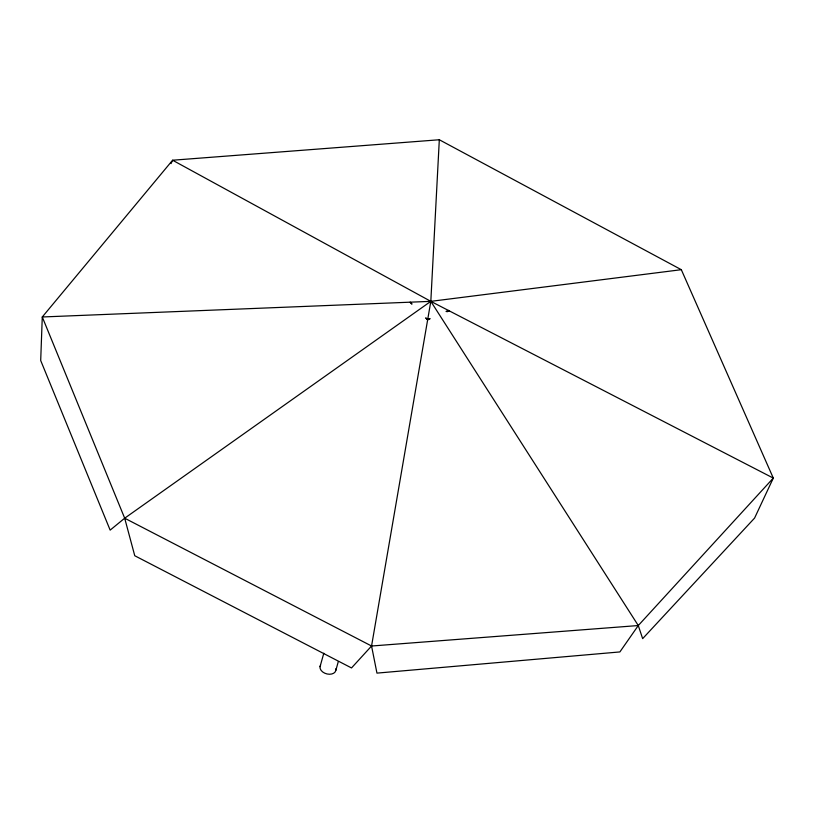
<?xml version="1.0" encoding="UTF-8"?>
<svg xmlns="http://www.w3.org/2000/svg" width="814" height="814" viewBox="0 0 814 814"><rect width="100%" height="100%" fill="white"/><g stroke="black" fill="none" stroke-linecap="round" stroke-linejoin="round"><path stroke-width="1.22" d="M439.316 139.754L430.82 301.353L371.56 646.011L376.953 673.117L619.881 651.933L638.278 625.539L773.3 478.093L681.318 269.688L439.316 139.754L172.599 160.226L42.277 316.982L40.7 360.531L110.155 530.118L124.684 518.203L430.82 301.353L681.318 269.688M320.044 666.686L323.809 653.215M335.887 670.237L338.278 661.67M171.042 163.614L172.08 161.355M638.278 625.539L371.56 646.011L351.516 667.948L134.758 555.738L124.684 518.203L42.277 316.982L430.82 301.353L773.3 478.093L754.578 518.08L642.653 638.634L638.278 625.539L430.82 301.353L172.599 160.226M429.955 318.691L427.665 319.729L425.824 318.04M446.031 311.426L448.331 310.378M429.853 318.854L427.574 319.8L425.905 317.979M446.947 311.793L449.226 310.846M124.684 518.203L371.56 646.011M335.846 668.752A8.13 5.566 15.6 0 1 327.065 673.972A8.13 5.566 15.6 0 1 320.543 665.323M411.853 303.937L410.103 302.187L411.853 303.948"/></g></svg>
